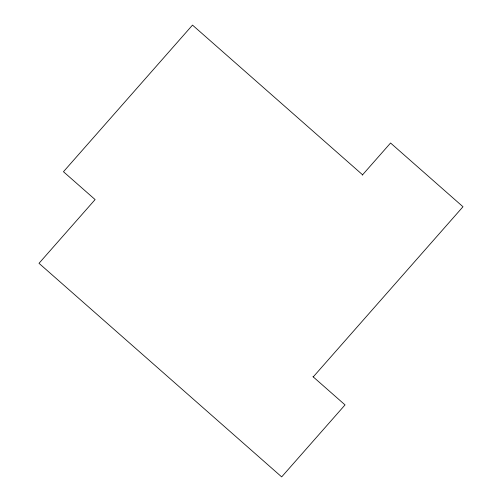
<?xml version="1.0" encoding="UTF-8"?>
<svg xmlns="http://www.w3.org/2000/svg" width="502" height="502" viewBox="0 0 502 502"><rect width="100%" height="100%" fill="white"/><g stroke="black" fill="none" stroke-linecap="round" stroke-linejoin="round"><path stroke-width="0.75" d="M362.281 175.148L390.569 143.007L462.995 206.749L313.235 376.902M362.588 174.803L192.504 25.1L63.459 171.722L95.11 199.576L39.005 263.318L281.672 476.9L345.043 404.901L312.934 376.632"/></g></svg>
